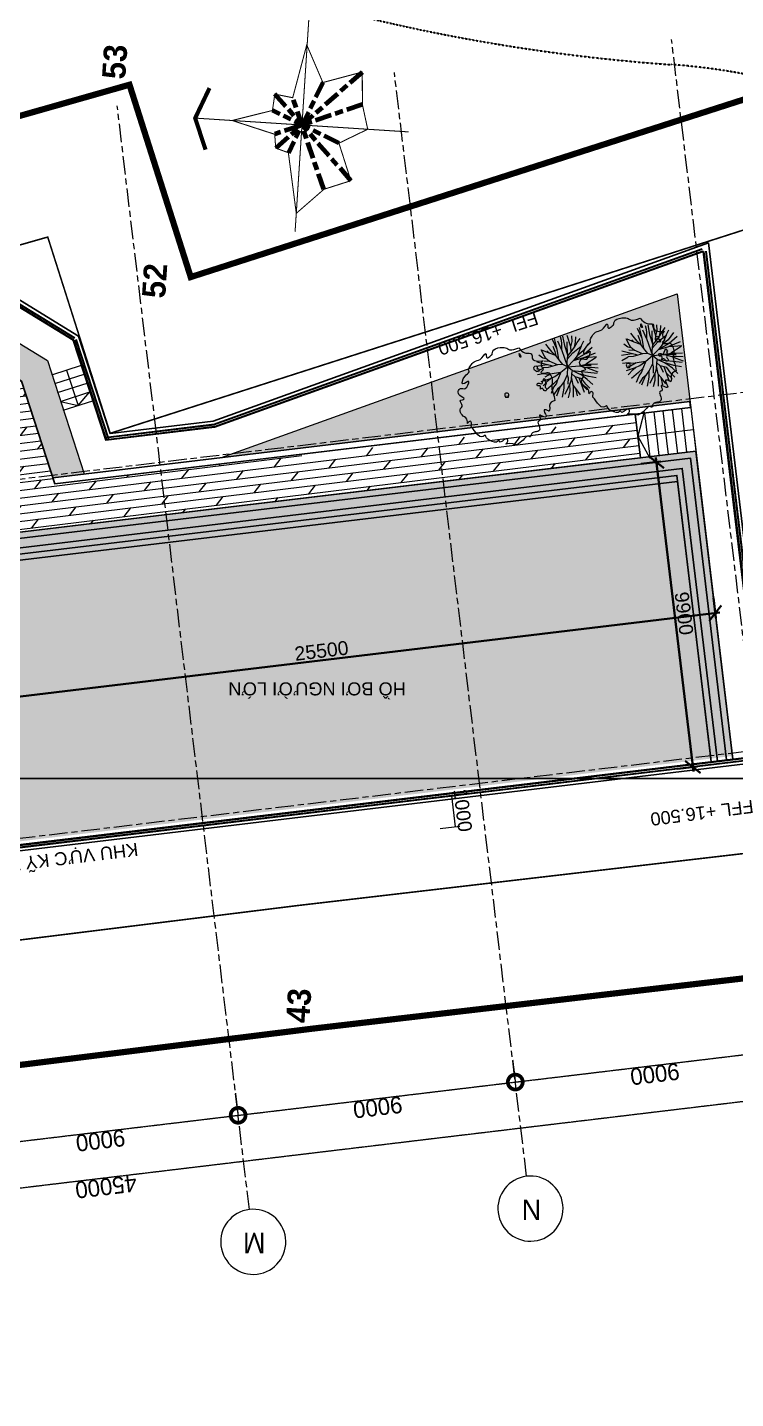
# Model space of a CAD drawing. Header units: millimetres. Extents: x -100356 to 314685, y 446 to 1273965.
# Drawn here: x 112755 to 135586, y 793018 to 837219 of the extents above; entities that cross this region are included whole.
import ezdxf
from ezdxf.xclip import XClip

# ---------------------------------------------------------------- set-up
doc = ezdxf.new("R2010")
doc.units = ezdxf.units.MM
doc.header["$XCLIPFRAME"] = 2
for name, pattern in [('20180221 BF$0$2-2', [10, 5, -5]), ('20180221 BF$0$b2$0$Kume - Key Plan Boundary', [16, 8, -2, 4, -2]), ('20180221 BF$0$b2$0$Kume - Setback', [13, 5, -2, 4, -2]), ('20180221 BF$0$Core - tb$0$HIDDEN', [0.375, 0.25, -0.125]), ('20180221 BF$0$DASHDOT', [1, 0.5, -0.25, 0, -0.25]), ('20180221 BF$0$HIDDEN', [0.375, 0.25, -0.125]), ('DASHED2', [0.375, 0.25, -0.125]), ('gf$0$CENTER2', [28.575, 19.05, -3.175, 3.175, -3.175]), ('gf$0$Kume - Grid Line', [10.5, 6, -1.25, 2, -1.25])]:
    doc.linetypes.add(name, pattern=pattern)
doc.layers.get('DEFPOINTS').update_dxf_attribs({"lineweight": 13})
for name, color, linetype in [('20180221 BF$0$10', 1, 'Continuous'), ('20180221 BF$0$sohieu_diem', 2, 'Continuous'), ('20180221 BF$0$TREE', 99, 'Continuous')]:
    doc.layers.add(name, color=color, linetype=linetype)
for name, color, linetype, lineweight in [('20180221 BF$0$b2$0$C-_SITEBNRY_E', 1, '20180221 BF$0$b2$0$Kume - Key Plan Boundary', 100), ('20180221 BF$0$QHH ÐỀ XUẤT ÐIỀU CHỈNH', 5, '20180221 BF$0$HIDDEN', 30), ('20180221 BF$0$setback', 1, 'Continuous', 13), ('20180221 BF$0$TUONG 2', 2, 'Continuous', 25), ('20180330-Ascent Plaza-TP-Ban ve so bo$0$KÍNH', 150, 'Continuous', 9), ('@ color hatch', 7, 'Continuous', 13), ('A1 - dp$0$TUONG 2', 2, 'Continuous', 25), ('Core - tb$0$$0$FURNITURE', 45, 'Continuous', 5), ('Core - tb$0$$0$TUONG 2', 2, 'Continuous', 25), ('gf$0$A.Axis', 251, 'gf$0$CENTER2', 13), ('gf$0$S-_ANOTGRID_E', 7, 'Continuous', 5), ('GJ', 1, 'Continuous', 13), ('Hatch-wall', 251, 'Continuous', 5), ('net thay', 137, 'Continuous', 15), ('TEXT', 6, 'Continuous', 20), ('TUONG 2', 2, 'Continuous', 35), ('TXT', 1, 'Continuous', 25)]:
    doc.layers.add(name, color=color, linetype=linetype, lineweight=lineweight)
doc.styles.add('20180221 BF$0$VAPTIMN', font='VNI-Aptima-Bold.TTF')
doc.styles.add('DIM', font='Font - TrueType - Arial.ttf')
doc.styles.add('gf$0$Arial_2', font='Font - TrueType - Arial.ttf', dxfattribs={"width": 0.95, "height": 660})
doc.styles.add('gf$0$Arial_4', font='Font - TrueType - Arial.ttf', dxfattribs={"width": 0.95, "height": 540})
doc.styles.add('VnArial', font='Font - TrueType - Arial.ttf')
doc.dimstyles.new('DIM 150', dxfattribs={"dimscale": 150, "dimtxt": 3, "dimasz": 3, "dimexe": 1, "dimexo": 0, "dimgap": 0.5, "dimtad": 1, "dimdec": 0, "dimdsep": 46, "dimtxsty": 'DIM', "dimblk1": 'ARCHTICK', "dimblk2": 'ARCHTICK', "dimsah": 1, "dimcen": 1.5, "dimdle": 1, "dimclrd": 154, "dimclre": 154, "dimclrt": 2, "dimadec": 0, "dimazin": 0, "dimtfac": 1, "dimtdec": 0, "dimtix": 1, "dimtmove": 2, "dimatfit": 0, "dimfxl": 1, "dimtolj": 1, "dimtzin": 0, "dimlwd": -1, "dimlwe": -1, "dimarcsym": 0})
doc.dimstyles.new('gf$0$A3_-_A4_1', dxfattribs={"dimscale": 304.8, "dimtxt": 550.940076, "dimasz": 3.149606, "dimexe": 0, "dimexo": 0.0625, "dimgap": 0, "dimtad": 1, "dimdec": 0, "dimzin": 0, "dimdsep": 46, "dimtxsty": 'gf$0$Arial_4', "dimblk1": 'gf$0$_DotSmall', "dimblk2": 'gf$0$_DotSmall', "dimsah": 1, "dimcen": 0.09, "dimazin": 0, "dimtfac": 1, "dimtdec": 4, "dimtix": 1, "dimtmove": 0, "dimatfit": 3, "dimfxl": 4.92126, "dimfxlon": 1, "dimtvp": 1, "dimtolj": 1, "dimtzin": 0, "dimarcsym": 2})

# ---------------------------------------------------------------- blocks, each defined once
blk = doc.blocks.new('*U217')
at = {"layer": 'Core - tb$0$$0$FURNITURE'}
for p, q in [((0, 100), (36600, 100)), ((0, 75), (36600, 75)), ((0, 25), (36600, 25)), ((0, 0), (36600, 0))]:
    blk.add_line(p, q, dxfattribs=at)
blk = doc.blocks.new('*U218')
at = {"layer": 'Core - tb$0$$0$FURNITURE'}
for p, q in [((0, 100), (3526, 100)), ((0, 75), (3526, 75)), ((0, 25), (3526, 25)), ((0, 0), (3526, 0))]:
    blk.add_line(p, q, dxfattribs=at)
blk = doc.blocks.new('*U219')
at = {"layer": 'Core - tb$0$$0$FURNITURE'}
for p, q in [((0, 100), (16365, 100)), ((0, 75), (16365, 75)), ((0, 25), (16365, 25)), ((0, 0), (16365, 0))]:
    blk.add_line(p, q, dxfattribs=at)
blk = doc.blocks.new('_ARCHTICK')
at = {"color": 0, "linetype": 'ByBlock', "const_width": 0.15}
blk.add_lwpolyline([(-0.5, -0.5), (0.5, 0.5)], dxfattribs=at)
blk = doc.blocks.new('*D730')
at = {"layer": 'DEFPOINTS', "color": 0, "ltscale": 0.5, "transparency": 16777216}
for p in [(131414, 823014, 0), (134208, 813378), (132591, 813184, 0)]:
    blk.add_point(p, dxfattribs=at)
at = {"layer": 'TUONG 2', "color": 154, "ltscale": 0.5, "transparency": 16777216}
for p, q in [((132542, 823149), (133180, 823225)), ((133013, 823356), (134226, 813229)), ((133719, 813319), (134357, 813396))]:
    blk.add_line(p, q, dxfattribs=at)
at = {"layer": 'TUONG 2', "color": 154, "ltscale": 0.5, "transparency": 16777216, "xscale": 450.0000000000001, "yscale": 450.0000000000001, "zscale": 450.0000000000001}
for p, rotation in [((133031, 823207), 96.83064925923405), ((134208, 813378), 276.8306492592341)]:
    blk.add_blockref('_ARCHTICK', p, dxfattribs=dict(at, rotation=rotation))
at = {"layer": 'TUONG 2', "color": 2, "ltscale": 0.5, "transparency": 16777216, "insert": (133922, 818329), "char_height": 450, "attachment_point": 5, "rotation": 276.8306, "style": 'DIM'}
blk.add_mtext('\\A1;9900', dxfattribs=at)
blk = doc.blocks.new('*D731')
at = {"layer": 'DEFPOINTS', "color": 0, "ltscale": 0.5, "transparency": 16777216}
for p in [(134820, 819264, 0), (134931, 818337), (109501, 816231)]:
    blk.add_point(p, dxfattribs=at)
at = {"layer": 'TUONG 2', "color": 154, "ltscale": 0.5, "transparency": 16777216}
for p, q in [((134873, 818826), (134949, 818188)), ((109463, 815286), (135080, 818355)), ((109554, 815793), (109630, 815155))]:
    blk.add_line(p, q, dxfattribs=at)
at = {"layer": 'TUONG 2', "color": 154, "ltscale": 0.5, "transparency": 16777216, "xscale": 449.9999999999999, "yscale": 449.9999999999999, "zscale": 449.9999999999999}
for p, rotation in [((134931, 818337), 6.830746714105941), ((109612, 815304), 186.830746714106)]:
    blk.add_blockref('_ARCHTICK', p, dxfattribs=dict(at, rotation=rotation))
at = {"layer": 'TUONG 2', "color": 2, "ltscale": 0.5, "transparency": 16777216, "insert": (122235, 817123), "char_height": 450, "attachment_point": 5, "rotation": 6.8307, "style": 'DIM'}
blk.add_mtext('\\A1;25500', dxfattribs=at)
blk = doc.blocks.new('*D733')
at = {"layer": 'DEFPOINTS', "color": 0, "ltscale": 0.5, "transparency": 16777216}
for p in [(124811, 812252, 0), (124930, 811259, 0), (126547, 811453)]:
    blk.add_point(p, dxfattribs=at)
at = {"layer": 'net thay', "color": 154, "ltscale": 0.5, "transparency": 16777216}
for p, q in [((125940, 812387), (126577, 812463)), ((126428, 812446), (126547, 811453)), ((126058, 811394), (126696, 811470))]:
    blk.add_line(p, q, dxfattribs=at)
at = {"layer": 'net thay', "color": 2, "ltscale": 0.5, "transparency": 16777216, "insert": (126790, 811985), "char_height": 450, "attachment_point": 5, "rotation": 276.8158, "style": 'DIM'}
blk.add_mtext('\\A1;1000', dxfattribs=at)
blk = doc.blocks.new('*U262')
at = {"layer": 'Core - tb$0$$0$FURNITURE'}
for p, q in [((0, 100), (4176, 100)), ((0, 75), (4176, 75)), ((0, 25), (4176, 25)), ((0, 0), (4176, 0))]:
    blk.add_line(p, q, dxfattribs=at)
blk = doc.blocks.new('110_植栽_中_高木 - 落葉1_φ4000_H5500-1445069-IDEA-4th Storey - Detail')
at = {"color": 139}
for p, q in [((-670, 1129), (-838, 1808)), ((-472, 1941), (-408, 1715)), ((-306, 1976), (-181, 1368)), ((224, 1272), (-5, 2000)), ((298, 1613), (285, 1980)), ((518, 1586), (541, 1934)), ((641, 1557), (813, 1820)), ((-1482, 672), (-1685, 1077)), ((-1182, 862), (-1640, 1059)), ((-1147, 1149), (-1389, 1451)), ((-1182, 862), (-1319, 1008)), ((-989, 932), (-1147, 1149)), ((-743, 713), (-989, 932)), ((-667, 1111), (-958, 1760)), ((-934, 1324), (-819, 978)), ((-819, 978), (-743, 713)), ((-546, 458), (-670, 1129)), ((-379, 1110), (-615, 1645)), ((-408, 1715), (-389, 1474)), ((-389, 1474), (-379, 1110)), ((-379, 1110), (0, 0)), ((-181, 1368), (30, 691)), ((-10, 1257), (-10, 1592)), ((30, 691), (-10, 1257)), ((10, 497), (348, 890)), ((30, 691), (242, 956)), ((224, 1272), (298, 1613)), ((242, 956), (224, 1272)), ((242, 956), (459, 1252)), ((348, 890), (879, 1317)), ((459, 1252), (518, 1586)), ((459, 1252), (641, 1557)), ((879, 1317), (625, 696)), ((1021, 1024), (625, 696)), ((879, 1317), (1065, 1665)), ((1364, 1487), (1021, 1024)), ((1602, 1227), (1074, 790)), ((-2000, 33), (-1462, 119)), ((-1974, 319), (-1451, 187)), ((-1850, 759), (-1578, 578)), ((-1570, 578), (-1398, 529)), ((-1522, 376), (-1182, 348)), ((-1399, 530), (-1482, 672)), ((-1453, 121), (-1278, 144)), ((-1451, 187), (-1104, 101)), ((-1182, 348), (-1399, 530)), ((-645, 125), (-1245, -52)), ((-743, 713), (-1182, 862)), ((-645, 125), (-1182, 348)), ((-1104, 101), (-945, 37)), ((-546, 458), (-743, 713)), ((-295, 133), (-645, 125)), ((-295, 133), (-546, 458)), ((-423, -352), (0, 0)), ((0, 0), (-295, 133)), ((-10, 303), (30, 691)), ((0, 0), (-10, 303)), ((0, 0), (-5, -527)), ((384, 396), (0, 0)), ((0, 0), (773, 64)), ((305, -251), (0, 0)), ((1074, 790), (384, 396)), ((625, 696), (384, 396)), ((384, 396), (1064, 582)), ((773, 64), (1206, 162)), ((1538, 78), (773, 64)), ((773, 64), (1241, -50)), ((1796, 880), (1057, 580)), ((1064, 582), (1374, 607)), ((1855, 599), (1188, 159)), ((1206, 162), (1516, 167)), ((1374, 607), (1887, 662)), ((1516, 167), (1939, 182)), ((-1975, -315), (-1571, -88)), ((-1938, -494), (-1560, -440)), ((-1683, -957), (-1092, -755)), ((-1245, -52), (-1564, -80)), ((-1560, -440), (-1235, -475)), ((-1423, -653), (-1041, -445)), ((-1244, -895), (-1077, -745)), ((-1235, -475), (-846, -416)), ((-1092, -755), (-807, -637)), ((-610, -834), (-905, -1095)), ((-846, -416), (-423, -352)), ((-807, -637), (-423, -352)), ((-703, -1095), (-608, -832)), ((-423, -352), (-610, -834)), ((-5, -527), (-217, -960)), ((-5, -527), (44, -720)), ((44, -720), (39, -1126)), ((248, -870), (165, -1101)), ((268, -432), (248, -870)), ((365, -1191), (258, -651)), ((305, -251), (268, -432)), ((268, -432), (508, -651)), ((1923, -449), (303, -262)), ((743, -453), (305, -251)), ((931, -773), (508, -651)), ((508, -651), (685, -1070)), ((1389, -632), (743, -453)), ((935, -541), (743, -453)), ((1097, -1672), (762, -724)), ((1191, -1135), (931, -773)), ((1284, -817), (935, -541)), ((1534, -57), (1241, -50)), ((1241, -50), (1512, -168)), ((1640, -1145), (1284, -817)), ((1865, -721), (1389, -632)), ((1512, -168), (1971, -338)), ((1984, -88), (1545, -58)), ((-1567, -1243), (-1244, -895)), ((-905, -1095), (-1342, -1483)), ((-1024, -1718), (-864, -1308)), ((-867, -1310), (-703, -1095)), ((-645, -1459), (-866, -1803)), ((-682, -1880), (-458, -1297)), ((-458, -1297), (-645, -1459)), ((-217, -960), (-458, -1297)), ((-321, -1974), (-207, -1385)), ((-207, -1385), (-217, -960)), ((52, -1342), (-170, -1795)), ((165, -1101), (52, -1342)), ((76, -1999), (175, -1573)), ((175, -1573), (165, -1101)), ((365, -1191), (365, -1967)), ((552, -1405), (365, -1191)), ((659, -1888), (552, -1405)), ((855, -1808), (552, -1405)), ((1278, -1483), (902, -1122)), ((1438, -1391), (1191, -1135))]:
    blk.add_line(p, q, dxfattribs=at)
blk = doc.blocks.new('110_植栽_中_高木 - 落葉2_φ4000_H4000-V1-IDEA-4th Storey - Detail')
at = {"color": 139}
blk.add_circle((0, 0), 4.08, dxfattribs=at)
for points, knots in [([(-283, 1867), (-364, 1738), (-353, 1947), (-886, 1742), (-859, 1487), (-1060, 1785), (-1417, 1251), (-1467, 1237), (-1417, 1053), (-1541, 982), (-1616, 1190), (-1585, 895), (-1844, 796), (-1947, 520), (-1727, 399), (-2013, 159), (-1607, 150), (-1928, 1), (-2015, -187), (-1846, -357), (-1675, -186), (-1427, -771), (-1865, -322), (-1794, -774), (-1479, -976), (-1595, -1042), (-1468, -1224), (-1319, -1437), (-1075, -1399), (-798, -1871), (-888, -1449), (-676, -1603), (-634, -1663), (-593, -1641), (-621, -1912), (-150, -1972), (9, -1930), (130, -1810), (466, -1945)], [0, 0, 0, 0, 0.255111, 0.538578, 0.862832, 1.206627, 1.494434, 1.736401, 1.841605, 1.993384, 2.173912, 2.391073, 2.628129, 2.852957, 3.104276, 3.38611, 3.695868, 3.960125, 4.178948, 4.367045, 4.672268, 5.083494, 5.553944, 5.952736, 6.216509, 6.41577, 6.584038, 6.783094, 7.071256, 7.406292, 7.745465, 7.955039, 8.059442, 8.166956, 8.384196, 8.633564, 8.85516, 9.045667, 9.045667, 9.045667, 9.045667]), ([(366, 1971), (182, 1885), (-188, 1991), (84, 1851), (-17, 1664), (-148, 1794), (-283, 1867)], [0, 0, 0, 0, 0.2443081, 0.491201, 0.6832633, 0.8338532, 0.8338532, 0.8338532, 0.8338532]), ([(1917, 183), (1639, 268), (1766, 511), (1663, 629), (1706, 615), (1383, 480), (1624, 843), (1513, 874), (1212, 702), (1439, 1010), (1164, 992), (1349, 1295), (1272, 1442), (1077, 1450), (952, 1529), (942, 1722), (817, 1496), (605, 1868), (367, 1966)], [0, 0, 0, 0, 0.195476, 0.324608, 0.474171, 0.699293, 0.943023, 1.185823, 1.41419, 1.686135, 1.960294, 2.176068, 2.370095, 2.507984, 2.653028, 2.815093, 3.053051, 3.308651, 3.308651, 3.308651, 3.308651]), ([(47, 45), (72, -49), (47, -117), (-14, -117), (-94, -110), (-111, -49), (-64, 45)], [0, 0, 0, 0, 0.0629879, 0.121669, 0.1776779, 0.2456984, 0.2456984, 0.2456984, 0.2456984]), ([(1426, -1424), (1281, -1228), (1586, -1070), (1240, -940), (1552, -893), (1654, -988), (1823, -730), (1816, -532), (1763, -281), (1883, -56), (1917, 183)], [0, 0, 0, 0, 0.26027, 0.540278, 0.764833, 0.972926, 1.148736, 1.356568, 1.549553, 1.754398, 1.754398, 1.754398, 1.754398]), ([(1490, -698), (1559, -629), (1571, -617), (1496, -573), (1610, -471), (1478, -386), (1636, -267), (1521, -143), (1401, -381), (1312, -193), (1378, -451), (1193, -361), (1203, -587), (1457, -421), (1406, -611), (1497, -703)], [0, 0, 0, 0, 0.055452, 0.126072, 0.234669, 0.373642, 0.516899, 0.690211, 0.86627, 1.068926, 1.254739, 1.445579, 1.646529, 1.845214, 2.017236, 2.017236, 2.017236, 2.017236]), ([(1254, -975), (1148, -975), (1061, -1082), (1079, -1182), (1147, -1230), (1242, -1175), (1169, -1077), (1251, -1099), (1308, -1066), (1265, -975)], [0, 0, 0, 0, 0.0945575, 0.1827386, 0.2632309, 0.3491582, 0.4355774, 0.509879, 0.5784122, 0.5784122, 0.5784122, 0.5784122]), ([(466, -1945), (640, -1695), (944, -1742), (1024, -1662), (988, -1361), (1415, -1413)], [0, 0, 0, 0, 0.1982275, 0.3960165, 0.6275646, 0.6275646, 0.6275646, 0.6275646]), ([(482, -1715), (538, -1658), (538, -1577), (578, -1554), (482, -1563), (482, -1709)], [0, 0, 0, 0, 0.0564309, 0.1171019, 0.1957221, 0.1957221, 0.1957221, 0.1957221])]:
    blk.add_open_spline(points, degree=3, knots=knots, dxfattribs=at)
blk.add_open_spline([(-64, 45), (47, 45)], degree=1, dxfattribs=at)
blk = doc.blocks.new('SITE')
at = {"layer": 'GJ', "color": 2, "linetype": 'DASHED2', "ltscale": 200, "const_width": 50, "elevation": 0}
blk.add_lwpolyline([(-1161, 11823), (38572, 16750), (72294, 20682), (72666, 20725), (70992, 24794), (67559, 33009), (67489, 32988), (63297, 41856), (55641, 39398), (32498, 31969), (30483, 38296), (27912, 37566), (20347, 35807), (-531, 30760), (-1186, 35377)], dxfattribs=at)
blk = doc.blocks.new('SECTION SYMBOL 2')
at = {"layer": 'TXT', "linetype": '20180221 BF$0$Core - tb$0$HIDDEN', "ltscale": 300, "const_width": 50, "elevation": 0}
blk.add_lwpolyline([(76548, -10459), (-5470, -10459), (-5470, -5228), (-37733, -5228)], dxfattribs=at)
blk = doc.blocks.new('20180221 BF$0$HOAGIO')
for p, q in [((-25.46, -25.46), (14.14, 14.14)), ((-7.65, -18.48), (6.12, 14.78)), ((27.58, -27.58), (-12.02, 12.02)), ((11.86, -28.64), (-5.36, 12.93)), ((-30.49, -12.63), (12.93, 5.36)), ((21.25, -8.8), (-13.86, 5.74))]:
    blk.add_line(p, q)
for points, const_width in [([(-15, 46), (0, 52), (15, 46)], 2), ([(0, -52), (0, 52)], 0.5), ([(40, 0), (12.93, 5.36), (14.14, 14.14), (6.12, 14.78), (0, 34), (-5.36, 12.93), (-12.02, 12.02), (-13.86, 5.74), (-43, 0), (-30.49, -12.63), (-25.46, -25.46), (-7.65, -18.48), (0, -32), (11.86, -28.64), (27.58, -27.58), (21.25, -8.8), (39, 0.2)], 0.5), ([(-52, 0), (52, 0)], 0.5)]:
    blk.add_lwpolyline(points, dxfattribs=dict(const_width=const_width))
blk = doc.blocks.new('20180221 BF$0$hientrang')
at = {"layer": '20180221 BF$0$10', "color": 1, "linetype": 'Continuous'}
for p, q in [((-98301, 45606, 0), (-91530, 9756, 0)), ((-63693, 23682, 0), (-61541, 17599, 0)), ((-61541, 17599, 0), (-67604, 15237, 0)), ((-67604, 15237, 0), (-60190, -3658, 0)), ((-91530, 9756, 0), (-85475, -23636, 0))]:
    blk.add_line(p, q, dxfattribs=at)
at = {"layer": '20180221 BF$0$10', "color": 1}
for p, q in [((-98301, 45606, 0), (-91530, 9756, 0)), ((-61541, 17599, 0), (-63693, 23682, 0)), ((-67604, 15237, 0), (-61541, 17599, 0)), ((-60190, -3658, 0), (-67604, 15237, 0)), ((-91530, 9756, 0), (-85475, -23636, 0))]:
    blk.add_line(p, q, dxfattribs=at)
at = {"layer": '20180221 BF$0$QHH ÐỀ XUẤT ÐIỀU CHỈNH', "linetype": '20180221 BF$0$2-2'}
for centre, radius, start, end in [((210, -199, 0), 60000, 129.27099, 179.61871), ((-79788, 334, 0), 20000, 348.4884, 359.6187)]:
    blk.add_arc(centre, radius, start, end, dxfattribs=at)
at = {"layer": '20180221 BF$0$setback', "color": 1, "linetype": '20180221 BF$0$DASHDOT', "ltscale": 200, "const_width": 200, "elevation": 0}
blk.add_lwpolyline([(-113704, 94445), (-110540, 43326), (-98301, 45606), (-91530, 9756), (-85475, -23636), (-84461, -29232), (-81749, -27875), (-75755, -24953), (-64558, -19417), (-64638, -19197), (-55972, -14408), (-60190, -3658), (-67604, 15237), (-61541, 17599), (-63693, 23682), (-65904, 31044), (-70963, 47371)], dxfattribs=at)
at = {"layer": '20180221 BF$0$sohieu_diem', "color": 3, "const_width": 93.8, "elevation": 0}
for points in [[(-61588, 17599, 1), (-61494, 17599, 1)], [(-67651, 15237, 1), (-67557, 15237, 1)], [(-91577, 9756, 1), (-91483, 9756, 1)]]:
    blk.add_lwpolyline(points, format="xyb", close=True, dxfattribs=at)
at = {"layer": '20180221 BF$0$b2$0$C-_SITEBNRY_E', "color": 40, "linetype": '20180221 BF$0$b2$0$Kume - Setback', "lineweight": 18, "xscale": 66.35369608040816, "yscale": 66.35369602802675, "zscale": 66.35369609467332, "rotation": 359.9272838924928}
blk.add_blockref('20180221 BF$0$HOAGIO', (-62485, 11967, 0), dxfattribs=at)
at = {"layer": '20180221 BF$0$sohieu_diem', "color": 3, "style": '20180221 BF$0$VAPTIMN'}
for s, p in [('53', (-61391, 17749, 0)), ('52', (-68354, 16017, 0)), ('43', (-91380, 9905, 0))]:
    blk.add_text(s, height=750, rotation=359.9273, dxfattribs=at).set_placement(p)
blk = doc.blocks.new('*U568')
at = {"layer": 'Core - tb$0$$0$FURNITURE'}
for p, q in [((0, 100), (3389, 100)), ((0, 75), (3389, 75)), ((0, 25), (3389, 25)), ((0, 0), (3389, 0))]:
    blk.add_line(p, q, dxfattribs=at)
blk = doc.blocks.new('*U569')
at = {"layer": 'Core - tb$0$$0$FURNITURE'}
for p, q in [((0, 100), (16743, 100)), ((0, 75), (16743, 75)), ((0, 25), (16743, 25)), ((0, 0), (16743, 0))]:
    blk.add_line(p, q, dxfattribs=at)
blk = doc.blocks.new('gf$0$Grid - Head-174378-IDEA-1st Storey')
at = {"layer": 'gf$0$S-_ANOTGRID_E', "lineweight": 15}
for start, end in [(360, 180), (180, 360)]:
    blk.add_arc((0, -0.18), 3.5, start, end, dxfattribs=at)
blk = doc.blocks.new('gf$0$_DotSmall')
at = {"color": 0, "linetype": 'ByBlock', "const_width": 0.5}
blk.add_lwpolyline([(-0.0625, 0, 1), (0.0625, 0, 1)], format="xyb", close=True, dxfattribs=at)
blk = doc.blocks.new('*D627')
at = {"layer": 'DEFPOINTS', "color": 0, "transparency": 16777216}
for p in [(-44907, 21318), (-35882, 21653), (-44819, 20582)]:
    blk.add_point(p, dxfattribs=at)
at = {"layer": 'gf$0$A.Axis', "color": 0, "lineweight": -2, "transparency": 16777216}
for p, q in [((-35970, 22388), (-44907, 21318)), ((-35885, 21672), (-35970, 22388)), ((-44821, 20601), (-44907, 21318))]:
    blk.add_line(p, q, dxfattribs=at)
at = {"layer": 'gf$0$A.Axis', "color": 0, "lineweight": -2, "transparency": 16777216, "xscale": 960, "yscale": 960, "zscale": 960}
for p, rotation in [((-35970, 22388), 6.830649259432438), ((-44907, 21318), 186.8306492594324)]:
    blk.add_blockref('gf$0$_DotSmall', p, dxfattribs=dict(at, rotation=rotation))
at = {"layer": 'gf$0$A.Axis', "color": 0, "transparency": 16777216, "insert": (-40471, 22127), "char_height": 540, "attachment_point": 5, "rotation": 6.8306, "style": 'gf$0$Arial_4'}
blk.add_mtext('\\A1;9000', dxfattribs=at)
blk = doc.blocks.new('*D628')
at = {"layer": 'DEFPOINTS', "color": 0, "transparency": 16777216}
for p in [(-44819, 20582), (-53843, 20247), (-53755, 19512)]:
    blk.add_point(p, dxfattribs=at)
at = {"layer": 'gf$0$A.Axis', "color": 0, "lineweight": -2, "transparency": 16777216}
for p, q in [((-44907, 21318), (-53843, 20247)), ((-44821, 20601), (-44907, 21318)), ((-53757, 19531), (-53843, 20247))]:
    blk.add_line(p, q, dxfattribs=at)
at = {"layer": 'gf$0$A.Axis', "color": 0, "lineweight": -2, "transparency": 16777216, "xscale": 960, "yscale": 960, "zscale": 960}
for p, rotation in [((-44907, 21318), 6.830649259432438), ((-53843, 20247), 186.8306492594324)]:
    blk.add_blockref('gf$0$_DotSmall', p, dxfattribs=dict(at, rotation=rotation))
at = {"layer": 'gf$0$A.Axis', "color": 0, "transparency": 16777216, "insert": (-49407, 21056), "char_height": 540, "attachment_point": 5, "rotation": 6.8306, "style": 'gf$0$Arial_4'}
blk.add_mtext('\\A1;9000', dxfattribs=at)
blk = doc.blocks.new('*D629')
at = {"layer": 'DEFPOINTS', "color": 0, "transparency": 16777216}
for p in [(-53755, 19512), (-62779, 19177), (-62691, 18442)]:
    blk.add_point(p, dxfattribs=at)
at = {"layer": 'gf$0$A.Axis', "color": 0, "lineweight": -2, "transparency": 16777216}
for p, q in [((-53843, 20247), (-62779, 19177)), ((-53757, 19531), (-53843, 20247)), ((-62693, 18460), (-62779, 19177))]:
    blk.add_line(p, q, dxfattribs=at)
at = {"layer": 'gf$0$A.Axis', "color": 0, "lineweight": -2, "transparency": 16777216, "xscale": 960, "yscale": 960, "zscale": 960}
for p, rotation in [((-53843, 20247), 6.830649259432438), ((-62779, 19177), 186.8306492594324)]:
    blk.add_blockref('gf$0$_DotSmall', p, dxfattribs=dict(at, rotation=rotation))
at = {"layer": 'gf$0$A.Axis', "color": 0, "transparency": 16777216, "insert": (-58344, 19986), "char_height": 540, "attachment_point": 5, "rotation": 6.8306, "style": 'gf$0$Arial_4'}
blk.add_mtext('\\A1;9000', dxfattribs=at)
blk = doc.blocks.new('*D630')
at = {"layer": 'DEFPOINTS', "color": 0, "transparency": 16777216}
for p in [(-18277, 26018), (-18010, 23794), (-62691, 18442)]:
    blk.add_point(p, dxfattribs=at)
at = {"layer": 'gf$0$A.Axis', "color": 0, "lineweight": -2, "transparency": 16777216}
for p, q in [((-62957, 20666), (-18277, 26018)), ((-18012, 23812), (-18277, 26018)), ((-62693, 18460), (-62957, 20666))]:
    blk.add_line(p, q, dxfattribs=at)
at = {"layer": 'gf$0$A.Axis', "color": 0, "lineweight": -2, "transparency": 16777216, "xscale": 960, "yscale": 960, "zscale": 960}
for p, rotation in [((-18277, 26018), 6.830649259234066), ((-62957, 20666), 186.8306492592341)]:
    blk.add_blockref('gf$0$_DotSmall', p, dxfattribs=dict(at, rotation=rotation))
at = {"layer": 'gf$0$A.Axis', "color": 0, "transparency": 16777216, "insert": (-40650, 23616), "char_height": 540, "attachment_point": 5, "rotation": 6.8306, "style": 'gf$0$Arial_4'}
blk.add_mtext('\\A1;45000', dxfattribs=at)
blk = doc.blocks.new('gf$0$grid tower-gf')
at = {"layer": 'gf$0$A.Axis', "linetype": 'gf$0$Kume - Grid Line', "lineweight": 9, "ltscale": 100}
for p, q in [((-45270.3, 24353.7), (-41008.3, -11226.1)), ((-54206.4, 23283.3), (-49944.4, -12296.5)), ((-63142.5, 22212.9), (-58880.6, -13366.9)), ((-5450.2, 16271), (-66811.2, 8920.8)), ((-4082.4, 4852.6), (-65443.5, -2497.6))]:
    blk.add_line(p, q, dxfattribs=at)
at = {"layer": 'gf$0$A.Axis', "lineweight": 15, "xscale": 299.9999999999997, "yscale": 299.9999999999997, "zscale": 299.9999999999997, "rotation": 186.8306492592334}
for p in [(-45388.9, 25343.7), (-54325, 24273.3)]:
    blk.add_blockref('gf$0$Grid - Head-174378-IDEA-1st Storey', p, dxfattribs=at)
at = {"layer": 'gf$0$A.Axis', "char_height": 660, "width": 751.451, "attachment_point": 2, "line_spacing_factor": 0.941778, "style": 'gf$0$Arial_2'}
for s, insert in [('M', (-45427.8, 25765.8)), ('N', (-54363.9, 24695.4))]:
    blk.add_mtext(s, dxfattribs=dict(at, insert=insert))
at = {"layer": 'gf$0$A.Axis'}
dim = blk.add_aligned_dim(p1=(-62690.7, 18441.5), p2=(-18010.2, 23793.6), distance=2240.5, dimstyle='gf$0$A3_-_A4_1', override={"dimpost": '<>', "dimtmove": 1, "dimfxl": 8550}, dxfattribs=at)
dim.commit()
dim.dimension.update_dxf_attribs({"geometry": '*D630', "text_midpoint": (-40649.7, 23615.9)})
for base, p1, p2, picture, middle in [((-44906.6, 21317.6), (-35882.4, 21652.7), (-44818.5, 20582.3), '*D627', (-40471.3, 22126.5)), ((-53842.7, 20247.1), (-44818.5, 20582.3), (-53754.6, 19511.9), '*D628', (-49407.4, 21056.1)), ((-62778.8, 19176.7), (-53754.6, 19511.9), (-62690.7, 18441.5), '*D629', (-58343.5, 19985.7))]:
    dim = blk.add_linear_dim(base=base, p1=p1, p2=p2, angle=6.83065, dimstyle='gf$0$A3_-_A4_1', override={"dimpost": '<>', "dimtmove": 1, "dimfxl": 8550}, dxfattribs=at)
    dim.commit()
    dim.dimension.update_dxf_attribs({"geometry": picture, "text_midpoint": middle})

msp = doc.modelspace()

# ---------------------------------------------------------------- hatches: boundary and pattern name
at = {"layer": '@ color hatch', "ltscale": 0.5}
h = msp.add_hatch(dxfattribs=at)
h.set_pattern_fill('CROSS', color=139, scale=300)
h.set_pattern_definition([(0, (403133.136, 611737.235), (75, 75), [37.5, -112.5]), (90, (403151.886, 611718.485), (-75, 75), [37.5, -112.5])])
h.paths.add_polyline_path([(83212.4, 808373.7), (81740.7, 808168.4)], flags=17)
h.paths.add_polyline_path([(83212.4, 808373.7), (84695, 808551.5), (100028.9, 810388.3), (100147.8, 809395.4), (91608.8, 808372.5), (88109.7, 807953.4), (84610.5, 807534.2), (83172.3, 807362), (81734.1, 807189.7), (81738.9, 807724.2), (81740.9, 808197.6)])
h.paths.add_polyline_path([(121932.7, 824404), (119016.8, 823356.4), (133716.4, 825116.8), (134113.8, 825164.3), (133698.6, 828631.2)])
h.paths.add_polyline_path([(112560.8, 825816), (113575.9, 822703.1), (114588, 822825), (113397.1, 826476.9), (110511.5, 828240), (97296.6, 824787.2), (97712.7, 821294.8), (89772.2, 820342.2), (86740.9, 820342.2), (86740.9, 819142.2), (99597.8, 820713.4), (99174.8, 824244.4), (110328.6, 827158.6)])
edge = h.paths.add_edge_path()
edge.add_line((81224.4, 829868.3), (80090.9, 829868.3))
edge.add_line((80090.9, 829868.3), (80090.9, 830068.4))
edge.add_line((80090.9, 830068.4), (80090.9, 825328))
edge.add_line((80090.9, 825328), (81741.1, 825328))
edge.add_line((81741.1, 825328), (81740, 817368.4))
edge.add_line((81740, 817368.4), (84741, 817368.4))
edge.add_line((84741, 817368.4), (84740.9, 823594.9))
edge.add_arc((86677.6, 828420.8), 5200, 187.96459, 248.13371, ccw=False)
edge.add_line((81527.8, 827700.3), (81224.4, 829868.3))
h = msp.add_hatch(dxfattribs=at)
h.set_pattern_fill('ANSI36', color=157, scale=1000)
h.set_pattern_definition([(45, (411672.07, 612760.22), (66.29126, 243.067956), [312.5, -62.5, 0, -62.5])])
h.paths.add_polyline_path([(99734.2, 812848.3), (99297.1, 816497.2), (108630.3, 817615.8), (109568.1, 810627.7), (100135.8, 809497.2), (99849.6, 811884.8)])
h.paths.add_polyline_path([(108291.7, 820442.3), (134305.7, 823558.5), (135482.8, 813731.9), (109568.1, 810627.7)])
at = {"layer": 'Hatch-wall', "ltscale": 0.5}
h = msp.add_hatch(dxfattribs=at)
h.set_pattern_fill('DOLMIT', color=256, scale=1000, angle=7)
h.set_pattern_definition([(7, (99776.2, 819223.9), (-30.4673, 248.1365), []), (52, (99776.2, 819223.9), (-557.208, 435.338), [353.553, -707.107])])
h.paths.add_polyline_path([(84695.4, 817366.3), (84731, 817370.5), (84740.9, 818818.4), (97812, 820487.2), (98304, 816380), (95524.2, 816045.8), (84741, 814668.5), (81740.7, 814668.1), (81740, 817368.4)])
h.paths.add_polyline_path([(99598.7, 820705.5), (99597.8, 820713.4), (99174.8, 824244.4), (110353, 827165), (112560.8, 825816), (113099.8, 824163.2), (113638.7, 822510.3), (132363.5, 824638.3), (132518.5, 823344.4), (131128.7, 823177.9), (131128.7, 823177.9), (108291.7, 820442.3), (108630.1, 817617.2), (100091.2, 816594.1)])

# ---------------------------------------------------------------- linework, layer by layer
at = {"layer": '20180221 BF$0$TUONG 2', "ltscale": 0.5, "elevation": 0}
msp.add_lwpolyline([(113575.9, 822703.1), (113638.7, 822510.3), (134137.2, 824965.7), (134113.4, 825164.3)], close=True, dxfattribs=at)
for points in [[(100147.8, 809395.4), (99297, 816497.9), (108630.3, 817615.8), (108291.7, 820442.4), (134305.7, 823558.5), (135495.1, 813629.5)], [(100346.4, 809419.2), (99519.4, 816323.1), (108852.7, 817441), (108514.1, 820267.6), (134131, 823336.1), (135296.5, 813605.7)], [(100644.2, 809454.9), (99852.9, 816060.9), (109186.2, 817178.9), (108847.6, 820005.4), (133868.8, 823002.6), (134998.6, 813570)], [(100842.8, 809478.7), (100075.3, 815886.1), (109408.6, 817004.1), (109070, 819830.6), (133694, 822780.2), (134800.1, 813546.2)], [(136488, 813748.4), (100147.8, 809395.4)]]:
    msp.add_lwpolyline(points, dxfattribs=at)
at = {"layer": 'A1 - dp$0$TUONG 2', "ltscale": 0.5, "elevation": 0}
for points in [[(80094.9, 830068.3), (81398.4, 830068.3), (81725.8, 827728, 0.4487796), (87941.6, 823583.2), (110701.8, 829530), (114400.6, 827270), (115423.3, 824133.8), (118738.9, 824531.7), (134711, 830270), (136710.4, 813573.6), (81740.8, 806989.1)], [(80370.9, 829868.3), (81224.4, 829868.3), (81527.8, 827700.3, 0.4487796), (87992.1, 823389.7), (110670.1, 829315), (114233.4, 827137.8), (115284.1, 823915.7), (118785.3, 824335.8), (134542.3, 829996.9), (136488, 813748.4), (81717.1, 807187.6)]]:
    msp.add_lwpolyline(points, format="xyb", dxfattribs=at)
msp.add_lwpolyline([(99597.8, 820713.4), (99597.8, 820713.4), (99174.8, 824244.4), (110353, 827165), (112560.8, 825816), (113638.7, 822510.3), (132350, 824751.7), (132518.5, 823344.4), (131128.7, 823177.9), (131128.7, 823177.9), (131128.7, 823177.9), (131128.7, 823177.9), (108291.7, 820442.3), (108630.3, 817615.7), (100091.4, 816592.9)], close=True, dxfattribs=at)
msp.add_lwpolyline([(134787.8, 813648.7), (133717.4, 822584.7), (109093.4, 819635.1), (109408.6, 817004.1), (100075.3, 815886.1), (100833.6, 809581.4)], dxfattribs=at)
at = {"layer": 'net thay', "ltscale": 0.5, "elevation": 0}
for points in [[(97711.4, 821281.4), (97296.6, 824787.2), (110511.5, 828240), (113397.1, 826476.9), (114588, 822825), (119016.8, 823356.4), (133698.6, 828631.2), (135376.2, 814622.4)], [(113543.9, 826021.2), (114495.7, 826327.7)], [(114019.8, 826174.5), (114387.7, 825032.2)], [(113635.9, 825735.6), (114587.7, 826042.2)], [(113727.8, 825450.1), (114679.7, 825756.6)], [(113819.8, 825164.5), (114771.7, 825471.1)], [(113819.8, 825164.5), (114387.7, 825032.2), (114771.7, 825471.1)], [(113911.8, 824879), (114863.6, 825185.5)], [(132642.9, 824828.4), (132434.2, 824048), (132821.3, 823339)], [(132945.7, 824823), (133114.3, 823415.8)], [(133243.6, 824858.7), (133412.1, 823451.4)], [(133541.4, 824894.4), (133710, 823487.1)], [(133839.3, 824930), (134007.9, 823522.8)], [(134127.3, 825047.8), (134305.7, 823558.5)], [(132647.8, 824787.3), (132816.4, 823380.1)], [(132434.2, 824048), (134221.8, 824262.2)]]:
    msp.add_lwpolyline(points, dxfattribs=at)

# ---------------------------------------------------------------- block references
at = {"layer": '20180221 BF$0$TREE'}
ref = msp.add_blockref('20180221 BF$0$hientrang', (137502.3, 895676.4, 0), dxfattribs=dict(at, rotation=86.37342821610302))
XClip(ref).set_block_clipping_path([(-133148.1755428242, 112075.9558377523), (-124131.7889780848, -30182.5877385634), (-23551.8986045148, -23807.8059542924), (-32568.2851692542, 118450.7376220233)])
at = {"layer": '20180330-Ascent Plaza-TP-Ban ve so bo$0$KÍNH', "rotation": 180}
msp.add_blockref('gf$0$grid tower-gf', (74640.7, 823468.2, 0), dxfattribs=at)
at = {"layer": '@ color hatch', "color": 139, "ltscale": 0.5, "xscale": -0.8, "yscale": 0.8, "zscale": 0.8, "rotation": 180}
for p in [(132141.2, 826294.6), (128222.8, 825339.4)]:
    msp.add_blockref('110_植栽_中_高木 - 落葉2_φ4000_H4000-V1-IDEA-4th Storey - Detail', p, dxfattribs=at)
at = {"layer": '@ color hatch', "color": 139, "ltscale": 0.5, "xscale": 0.5, "yscale": 0.5, "zscale": 0.5}
for p in [(132905.4, 826638.9), (130163.3, 826282.7)]:
    msp.add_blockref('110_植栽_中_高木 - 落葉1_φ4000_H5500-1445069-IDEA-4th Storey - Detail', p, dxfattribs=at)
at = {"layer": 'Core - tb$0$$0$TUONG 2'}
for name, p, rotation in [('*U569', (118785.3, 824335.8, 0), 19.76211168029017), ('*U219', (134542.3, 829996.9, 0), 276.828643197241), ('*U262', (110670.1, 829315, 0), 328.5752224310712), ('*U568', (114233.4, 827137.8, 0), 288.0610582902902), ('*U218', (115284.1, 823915.7, 0), 6.842416086619529)]:
    msp.add_blockref(name, p, dxfattribs=dict(at, rotation=rotation))
at = {"layer": 'Core - tb$0$$0$TUONG 2', "xscale": -1, "rotation": 186.8306201681944}
msp.add_blockref('*U217', (100147.8, 809395.4, 0), dxfattribs=at)
at = {"layer": 'GJ'}
msp.add_blockref('SITE', (82927, 792165.5, 0), dxfattribs=at)
at = {"layer": 'TEXT'}
msp.add_blockref('SECTION SYMBOL 2', (68940.9, 823465.3, 0), dxfattribs=at)

# ---------------------------------------------------------------- texts
at = {"layer": 'TEXT', "style": 'VnArial'}
for s, rotation, p in [('HỒ BƠI NGƯỜI LỚN', 180, (124954.7, 816106.7, 0)), ('KHU VỰC KỸ THUẬT', 186.94174, (116295.8, 810934.4, 0))]:
    msp.add_text(s, height=420, rotation=rotation, dxfattribs=at).set_placement(p)
at = {"layer": 'TEXT', "char_height": 420, "width": 6872.14, "attachment_point": 1, "line_spacing_factor": 0.941778, "style": 'VnArial'}
for insert, rotation in [((129264, 827655.1, 0), 197.74577), ((136186.6, 811903.5, 0), 187.31036)]:
    msp.add_mtext('FFL +16.500', dxfattribs=dict(at, insert=insert, rotation=rotation))

# ---------------------------------------------------------------- dimensions: what is measured, and where the dimension line sits
at = {"layer": 'net thay', "ltscale": 0.5}
dim = msp.add_aligned_dim(p1=(124811.3, 812252.2, 0), p2=(124929.9, 811259.4, 0), distance=1628.6, dimstyle='DIM 150', override={"dimfxl": 3.28084, "dimfxlon": 1, "dimarcsym": 2}, dxfattribs=at)
dim.commit()
dim.dimension.update_dxf_attribs({"geometry": '*D733', "text_midpoint": (126790.3, 811985.2, 0)})
at = {"layer": 'TUONG 2', "ltscale": 0.5}
for p1, p2, distance, picture, middle in [((131413.7, 823013.8, 0), (132591.1, 813184.1, 0), 1628.5, '*D730', (133921.9, 818328.9, 0)), ((109501.2, 816230.8, 0), (134820.2, 819263.7, 0), -933.3, '*D731', (122235.5, 817123.1, 0))]:
    dim = msp.add_aligned_dim(p1=p1, p2=p2, distance=distance, dimstyle='DIM 150', override={"dimfxl": 3.28084, "dimfxlon": 1, "dimarcsym": 2}, dxfattribs=at)
    dim.commit()
    dim.dimension.update_dxf_attribs({"geometry": picture, "text_midpoint": middle})

doc.saveas('drawing.dxf')
